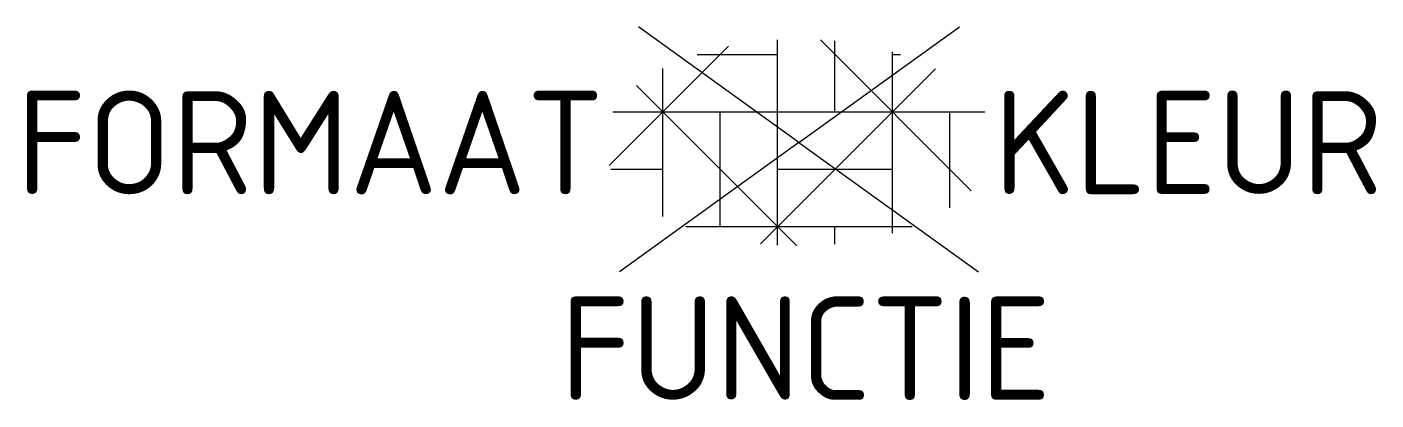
# Model space of a CAD drawing. Extents: x -13.5 to 10.1, y -4.5 to 2.
import ezdxf
from ezdxf.enums import TextEntityAlignment as Align

# ---------------------------------------------------------------- set-up
doc = ezdxf.new("R2010")
doc.units = 0
doc.styles.add('NLCS-ISO', font='NLCS-ISO.ttf')

msp = doc.modelspace()

# ---------------------------------------------------------------- linework, layer by layer
for p, q in [((0, 0), (-2.796, 2.013)), ((0, 0), (2.796, 2.013)), ((-3.309, -0.402), (-1.229, 1.678)), ((-0.372, -1.789), (-0.372, 1.789)), ((0.375, 1.789), (3.003, -0.839)), ((0.628, 0.536), (0.628, 1.769)), ((-1.771, 1.536), (-0.372, 1.536)), ((1.628, -1.579), (1.628, 1.579)), ((1.628, 1.536), (1.771, 1.536)), ((-2.372, -1.288), (-2.372, 1.288)), ((-0.672, -1.764), (2.378, 1.285)), ((-2.83, 0.994), (-0.036, -1.8)), ((-3.241, 0.536), (3.241, 0.536)), ((-1.372, -1.464), (-1.372, 0.536)), ((2.628, -1.139), (2.628, 0.536)), ((0, 0), (-3.129, -2.253)), ((0, 0), (3.129, -2.253)), ((-3.28, -0.464), (-2.372, -0.464)), ((-0.372, -0.464), (1.628, -0.464)), ((-1.974, -1.464), (1.974, -1.464)), ((0.628, -1.769), (0.628, -1.464))]:
    msp.add_line(p, q)

# ---------------------------------------------------------------- texts
at = {"style": 'NLCS-ISO'}
msp.add_attdef('FORMAAT', text='KF', height=1.8, dxfattribs=at).set_placement((-3.395, 0), align=Align.MIDDLE_RIGHT)
msp.add_attdef('KLEUR', text='G', height=1.8, dxfattribs=at).set_placement((3.395, 0), align=Align.MIDDLE_LEFT)
at = {"style": 'NLCS-ISO', "flags": 1}
msp.add_attdef('FUNCTIE', text='', height=1.8, dxfattribs=at).set_placement((0.116, -3.585), align=Align.MIDDLE_CENTER)

doc.saveas('drawing.dxf')
